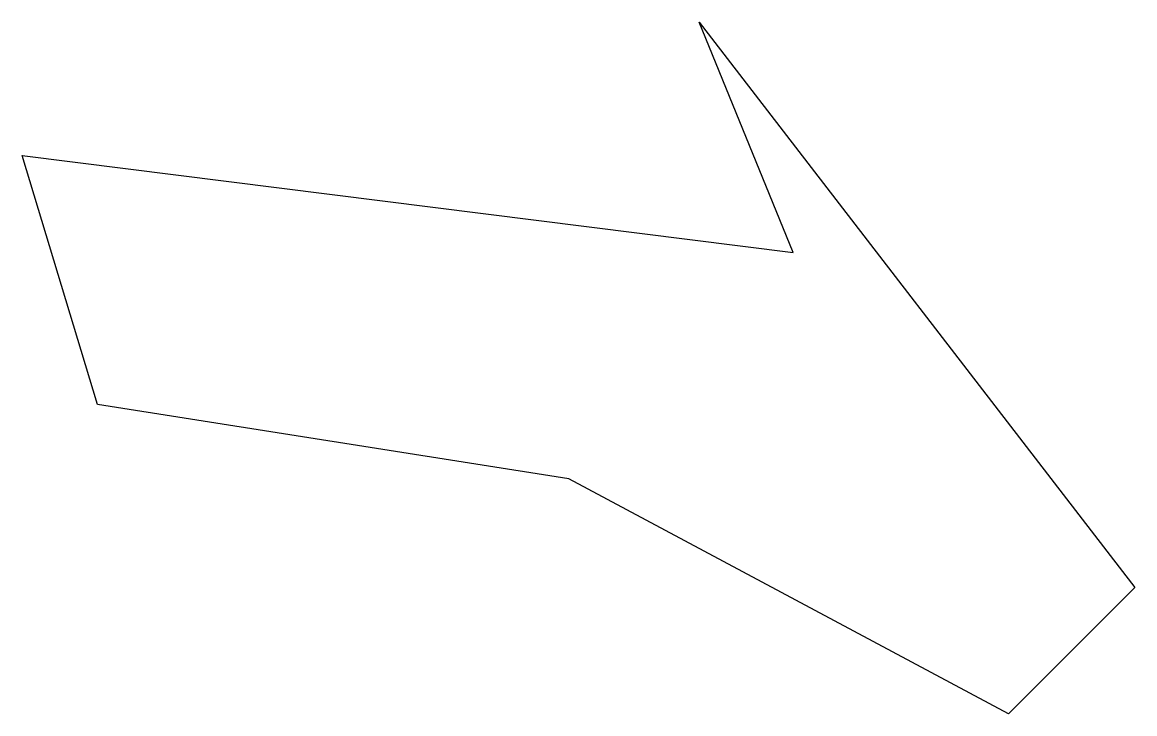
# Model space of a CAD drawing. Header units: millimetres. Extents: x 68 to 186, y 8 to 81.
import ezdxf

# ---------------------------------------------------------------- set-up
doc = ezdxf.new("R2010")
doc.units = ezdxf.units.MM

msp = doc.modelspace()

# ---------------------------------------------------------------- linework, layer by layer
for p, q in [((150, 56.67), (140, 81.17)), ((140, 81.17), (186.31, 21.06)), ((76, 40.5), (68, 67)), ((68, 67), (150, 56.67)), ((126.14, 32.59), (76, 40.5)), ((172.88, 7.62), (126.14, 32.59)), ((186.31, 21.06), (172.88, 7.62))]:
    msp.add_line(p, q)

doc.saveas('drawing.dxf')
